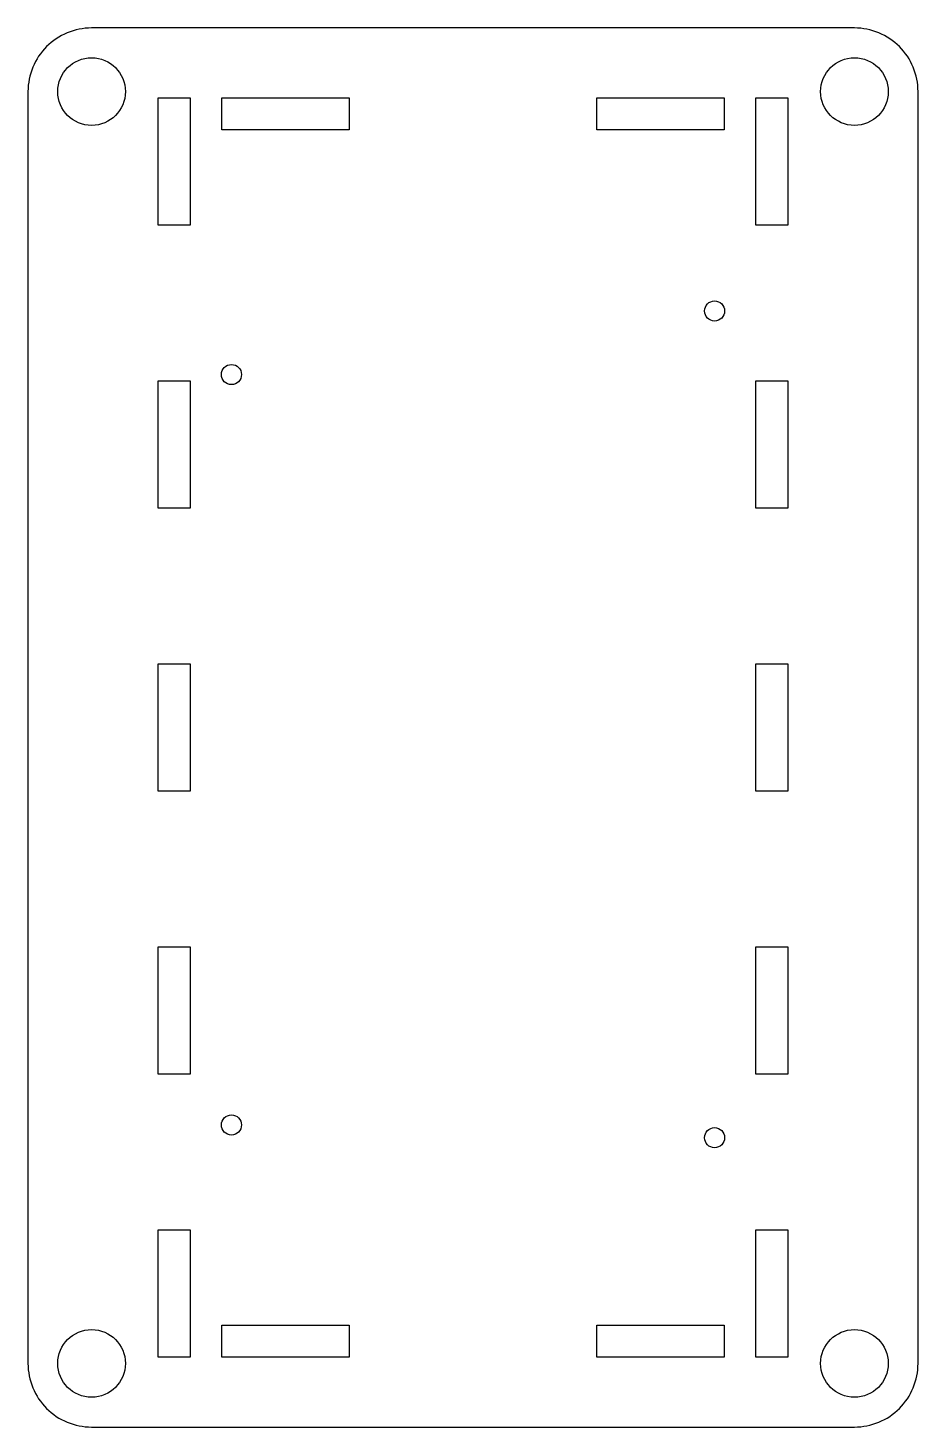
# Model space of a CAD drawing. Header units: inches. Extents: x -1.76 to 1.74, y -2.55 to 2.95.
import ezdxf

# ---------------------------------------------------------------- set-up
doc = ezdxf.new("R2010")
doc.units = ezdxf.units.IN
doc.header["$MEASUREMENT"] = 0
doc.layers.get('0').update_dxf_attribs({"linetype": 'CONTINUOUS'})

msp = doc.modelspace()

# ---------------------------------------------------------------- linework, layer by layer
msp.add_lwpolyline([(1.7432, 2.6963, 0.414214), (1.4932, 2.9463), (-1.5068, 2.9463, 0.414214), (-1.7568, 2.6963), (-1.7568, -2.3037, 0.414214), (-1.5068, -2.5537), (1.4932, -2.5537, 0.414214), (1.7432, -2.3037)], format="xyb", close=True)
for points in [[(-1.2443, 2.6713), (-1.1193, 2.6713), (-1.1193, 2.1713), (-1.2443, 2.1713)], [(-0.9943, 2.6713), (-0.4943, 2.6713), (-0.4943, 2.5463), (-0.9943, 2.5463)], [(0.4807, 2.6713), (0.9807, 2.6713), (0.9807, 2.5463), (0.4807, 2.5463)], [(1.1057, 2.6713), (1.2307, 2.6713), (1.2307, 2.1713), (1.1057, 2.1713)], [(-1.2443, 1.5588), (-1.1193, 1.5588), (-1.1193, 1.0588), (-1.2443, 1.0588)], [(1.1057, 1.5588), (1.2307, 1.5588), (1.2307, 1.0588), (1.1057, 1.0588)], [(-1.2443, 0.4463), (-1.1193, 0.4463), (-1.1193, -0.0537), (-1.2443, -0.0537)], [(1.1057, 0.4463), (1.2307, 0.4463), (1.2307, -0.0537), (1.1057, -0.0537)], [(-1.2443, -0.6662), (-1.1193, -0.6662), (-1.1193, -1.1662), (-1.2443, -1.1662)], [(1.1057, -0.6662), (1.2307, -0.6662), (1.2307, -1.1662), (1.1057, -1.1662)], [(-1.2443, -1.7787), (-1.1193, -1.7787), (-1.1193, -2.2787), (-1.2443, -2.2787)], [(1.1057, -1.7787), (1.2307, -1.7787), (1.2307, -2.2787), (1.1057, -2.2787)], [(-0.9943, -2.1537), (-0.4943, -2.1537), (-0.4943, -2.2787), (-0.9943, -2.2787)], [(0.4807, -2.1537), (0.9807, -2.1537), (0.9807, -2.2787), (0.4807, -2.2787)]]:
    msp.add_lwpolyline(points, close=True)
for centre, radius in [((-1.5068, 2.6963), 0.133), ((1.4932, 2.6963), 0.133), ((0.9432, 1.8338), 0.0395), ((-0.9568, 1.5838), 0.0395), ((-0.9568, -1.3662), 0.0395), ((0.9432, -1.4162), 0.0395), ((-1.5068, -2.3037), 0.133), ((1.4932, -2.3037), 0.133)]:
    msp.add_circle(centre, radius)

doc.saveas('drawing.dxf')
